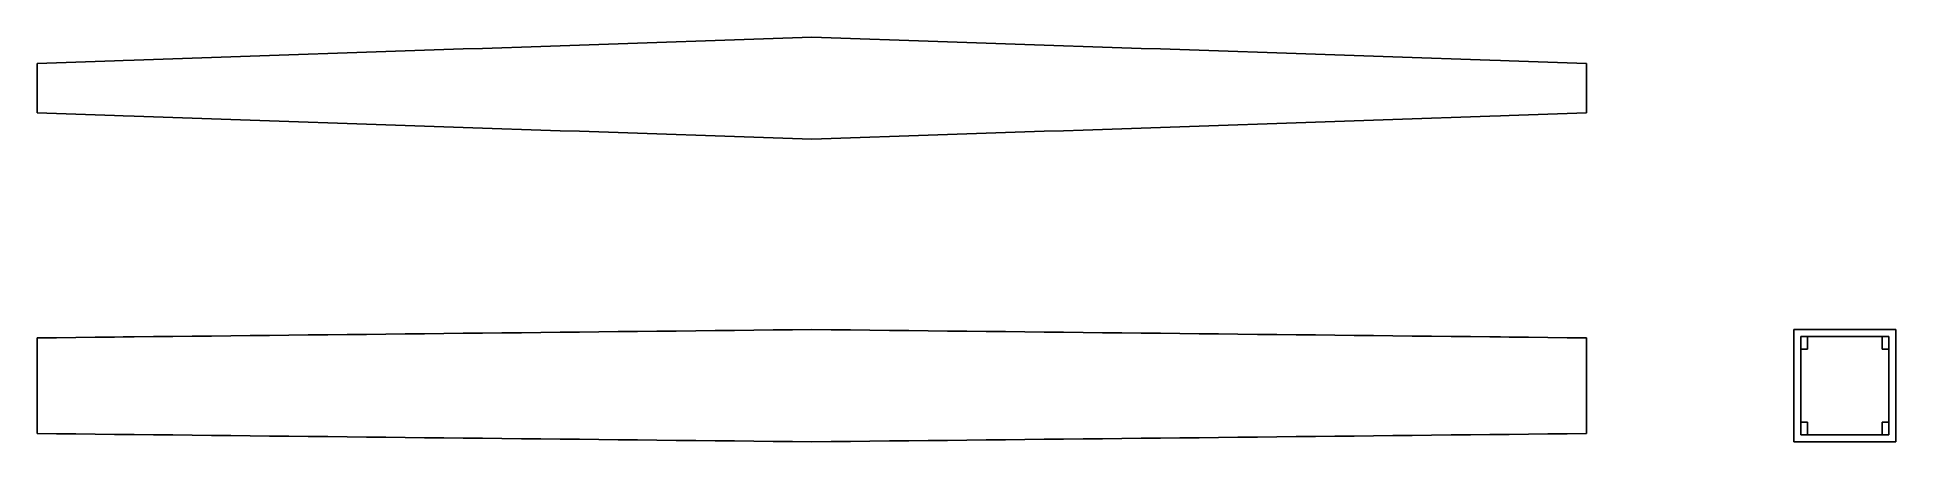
# Model space of a CAD drawing. Header units: inches. Extents: x 0 to 10.8, y -0.3 to 2.
import ezdxf

# ---------------------------------------------------------------- set-up
doc = ezdxf.new("R2010")
doc.units = ezdxf.units.IN

msp = doc.modelspace()

# ---------------------------------------------------------------- linework, layer by layer
at = {"layer": 'FRONT'}
for p, q in [((4.275, 0.32354), (4.3875, 0.324745)), ((4.3875, 0.324745), (4.5, 0.32595)), ((4.5, 0.32595), (4.6125, 0.324745)), ((4.6125, 0.324745), (4.725, 0.32354)), ((0, 0.277744), (0.1125, 0.278949)), ((0, 0.277744), (0, -0.277744)), ((0.1125, 0.278949), (0.225, 0.280154)), ((0.225, 0.280154), (0.3375, 0.281359)), ((0.3375, 0.281359), (0.45, 0.282564)), ((0.45, 0.282564), (0.5, 0.2831)), ((0.5, 0.2831), (0.5625, 0.28377)), ((0.5625, 0.28377), (0.675, 0.284975)), ((0.675, 0.284975), (0.7875, 0.28618)), ((0.7875, 0.28618), (0.9, 0.287385)), ((0.9, 0.287385), (1.0125, 0.28859)), ((1.0125, 0.28859), (1.125, 0.289795)), ((1.125, 0.289795), (1.2375, 0.291001)), ((1.2375, 0.291001), (1.35, 0.292206)), ((1.35, 0.292206), (1.4625, 0.293411)), ((1.4625, 0.293411), (1.575, 0.294616)), ((1.575, 0.294616), (1.6875, 0.295821)), ((1.6875, 0.295821), (1.8, 0.297026)), ((1.8, 0.297026), (1.9125, 0.298231)), ((1.9125, 0.298231), (2.025, 0.299437)), ((2.025, 0.299437), (2.1375, 0.300642)), ((2.1375, 0.300642), (2.25, 0.301847)), ((2.25, 0.301847), (2.3625, 0.303052)), ((2.3625, 0.303052), (2.475, 0.304257)), ((2.475, 0.304257), (2.5875, 0.305462)), ((2.5875, 0.305462), (2.7, 0.306667)), ((2.7, 0.306667), (2.8125, 0.307873)), ((2.8125, 0.307873), (2.925, 0.309078)), ((2.925, 0.309078), (3.0375, 0.310283)), ((3.0375, 0.310283), (3.15, 0.311488)), ((3.15, 0.311488), (3.2625, 0.312693)), ((3.2625, 0.312693), (3.375, 0.313898)), ((3.375, 0.313898), (3.4875, 0.315103)), ((3.4875, 0.315103), (3.6, 0.316309)), ((3.6, 0.316309), (3.7125, 0.317514)), ((3.7125, 0.317514), (3.825, 0.318719)), ((3.825, 0.318719), (3.9375, 0.319924)), ((3.9375, 0.319924), (4.05, 0.321129)), ((4.05, 0.321129), (4.1625, 0.322334)), ((4.1625, 0.322334), (4.275, 0.32354)), ((4.725, 0.32354), (4.8375, 0.322334)), ((4.8375, 0.322334), (4.95, 0.321129)), ((4.95, 0.321129), (5.0625, 0.319924)), ((5.0625, 0.319924), (5.175, 0.318719)), ((5.175, 0.318719), (5.2875, 0.317514)), ((5.2875, 0.317514), (5.4, 0.316309)), ((5.4, 0.316309), (5.5125, 0.315103)), ((5.5125, 0.315103), (5.625, 0.313898)), ((5.625, 0.313898), (5.7375, 0.312693)), ((5.7375, 0.312693), (5.85, 0.311488)), ((5.85, 0.311488), (5.9625, 0.310283)), ((5.9625, 0.310283), (6.075, 0.309078)), ((6.075, 0.309078), (6.1875, 0.307873)), ((6.1875, 0.307873), (6.3, 0.306667)), ((6.3, 0.306667), (6.4125, 0.305462)), ((6.4125, 0.305462), (6.525, 0.304257)), ((6.525, 0.304257), (6.6375, 0.303052)), ((6.6375, 0.303052), (6.75, 0.301847)), ((6.75, 0.301847), (6.8625, 0.300642)), ((6.8625, 0.300642), (6.975, 0.299437)), ((6.975, 0.299437), (7.0875, 0.298231)), ((7.0875, 0.298231), (7.2, 0.297026)), ((7.2, 0.297026), (7.3125, 0.295821)), ((7.3125, 0.295821), (7.425, 0.294616)), ((7.425, 0.294616), (7.5375, 0.293411)), ((7.5375, 0.293411), (7.65, 0.292206)), ((7.65, 0.292206), (7.7625, 0.291001)), ((7.7625, 0.291001), (7.875, 0.289795)), ((7.875, 0.289795), (7.9875, 0.28859)), ((7.9875, 0.28859), (8.1, 0.287385)), ((8.1, 0.287385), (8.2125, 0.28618)), ((8.2125, 0.28618), (8.325, 0.284975)), ((8.325, 0.284975), (8.4375, 0.28377)), ((8.4375, 0.28377), (8.5, 0.2831)), ((8.5, 0.2831), (8.55, 0.282564)), ((8.55, 0.282564), (8.6625, 0.281359)), ((8.6625, 0.281359), (8.775, 0.280154)), ((8.775, 0.280154), (8.8875, 0.278949)), ((8.8875, 0.278949), (9, 0.277744)), ((9, 0.277744), (9, -0.277744)), ((0, -0.277744), (0.1125, -0.278949)), ((0.1125, -0.278949), (0.225, -0.280154)), ((0.225, -0.280154), (0.3375, -0.281359)), ((0.3375, -0.281359), (0.45, -0.282564)), ((0.45, -0.282564), (0.5, -0.2831)), ((0.5, -0.2831), (0.5625, -0.28377)), ((0.5625, -0.28377), (0.675, -0.284975)), ((0.675, -0.284975), (0.7875, -0.28618)), ((0.7875, -0.28618), (0.9, -0.287385)), ((0.9, -0.287385), (1.0125, -0.28859)), ((1.0125, -0.28859), (1.125, -0.289795)), ((1.125, -0.289795), (1.2375, -0.291001)), ((1.2375, -0.291001), (1.35, -0.292206)), ((1.35, -0.292206), (1.4625, -0.293411)), ((1.4625, -0.293411), (1.575, -0.294616)), ((1.575, -0.294616), (1.6875, -0.295821)), ((1.6875, -0.295821), (1.8, -0.297026)), ((1.8, -0.297026), (1.9125, -0.298231)), ((1.9125, -0.298231), (2.025, -0.299437)), ((2.025, -0.299437), (2.1375, -0.300642)), ((2.1375, -0.300642), (2.25, -0.301847)), ((2.25, -0.301847), (2.3625, -0.303052)), ((2.3625, -0.303052), (2.475, -0.304257)), ((2.475, -0.304257), (2.5875, -0.305462)), ((2.5875, -0.305462), (2.7, -0.306667)), ((2.7, -0.306667), (2.8125, -0.307873)), ((2.8125, -0.307873), (2.925, -0.309078)), ((2.925, -0.309078), (3.0375, -0.310283)), ((3.0375, -0.310283), (3.15, -0.311488)), ((3.15, -0.311488), (3.2625, -0.312693)), ((3.2625, -0.312693), (3.375, -0.313898)), ((3.375, -0.313898), (3.4875, -0.315103)), ((3.4875, -0.315103), (3.6, -0.316309)), ((3.6, -0.316309), (3.7125, -0.317514)), ((3.7125, -0.317514), (3.825, -0.318719)), ((3.825, -0.318719), (3.9375, -0.319924)), ((3.9375, -0.319924), (4.05, -0.321129)), ((4.05, -0.321129), (4.1625, -0.322334)), ((4.1625, -0.322334), (4.275, -0.32354)), ((4.275, -0.32354), (4.3875, -0.324745)), ((4.6125, -0.324745), (4.725, -0.32354)), ((4.725, -0.32354), (4.8375, -0.322334)), ((4.8375, -0.322334), (4.95, -0.321129)), ((4.95, -0.321129), (5.0625, -0.319924)), ((5.0625, -0.319924), (5.175, -0.318719)), ((5.175, -0.318719), (5.2875, -0.317514)), ((5.2875, -0.317514), (5.4, -0.316309)), ((5.4, -0.316309), (5.5125, -0.315103)), ((5.5125, -0.315103), (5.625, -0.313898)), ((5.625, -0.313898), (5.7375, -0.312693)), ((5.7375, -0.312693), (5.85, -0.311488)), ((5.85, -0.311488), (5.9625, -0.310283)), ((5.9625, -0.310283), (6.075, -0.309078)), ((6.075, -0.309078), (6.1875, -0.307873)), ((6.1875, -0.307873), (6.3, -0.306667)), ((6.3, -0.306667), (6.4125, -0.305462)), ((6.4125, -0.305462), (6.525, -0.304257)), ((6.525, -0.304257), (6.6375, -0.303052)), ((6.6375, -0.303052), (6.75, -0.301847)), ((6.75, -0.301847), (6.8625, -0.300642)), ((6.8625, -0.300642), (6.975, -0.299437)), ((6.975, -0.299437), (7.0875, -0.298231)), ((7.0875, -0.298231), (7.2, -0.297026)), ((7.2, -0.297026), (7.3125, -0.295821)), ((7.3125, -0.295821), (7.425, -0.294616)), ((7.425, -0.294616), (7.5375, -0.293411)), ((7.5375, -0.293411), (7.65, -0.292206)), ((7.65, -0.292206), (7.7625, -0.291001)), ((7.7625, -0.291001), (7.875, -0.289795)), ((7.875, -0.289795), (7.9875, -0.28859)), ((7.9875, -0.28859), (8.1, -0.287385)), ((8.1, -0.287385), (8.2125, -0.28618)), ((8.2125, -0.28618), (8.325, -0.284975)), ((8.325, -0.284975), (8.4375, -0.28377)), ((8.4375, -0.28377), (8.5, -0.2831)), ((8.5, -0.2831), (8.55, -0.282564)), ((8.55, -0.282564), (8.6625, -0.281359)), ((8.6625, -0.281359), (8.775, -0.280154)), ((8.775, -0.280154), (8.8875, -0.278949)), ((8.8875, -0.278949), (9, -0.277744)), ((4.3875, -0.324745), (4.5, -0.32595)), ((4.5, -0.32595), (4.6125, -0.324745))]:
    msp.add_line(p, q, dxfattribs=at)
at = {"layer": 'SECTION'}
for p, q in [((10.796284, 0.32595), (10.203716, 0.32595)), ((10.203716, 0.32595), (10.203716, -0.32595)), ((10.796284, -0.32595), (10.796284, 0.32595)), ((10.756284, 0.28595), (10.243716, 0.28595)), ((10.243716, 0.28595), (10.243716, -0.28595)), ((10.283716, 0.28595), (10.243716, 0.28595)), ((10.243716, 0.28595), (10.243716, 0.211252)), ((10.283716, 0.211252), (10.283716, 0.28595)), ((10.756284, 0.28595), (10.716284, 0.28595)), ((10.716284, 0.28595), (10.716284, 0.211252)), ((10.756284, -0.28595), (10.756284, 0.28595)), ((10.756284, 0.211252), (10.756284, 0.28595)), ((10.243716, 0.211252), (10.283716, 0.211252)), ((10.716284, 0.211252), (10.756284, 0.211252)), ((10.283716, -0.211252), (10.243716, -0.211252)), ((10.243716, -0.211252), (10.243716, -0.28595)), ((10.283716, -0.28595), (10.283716, -0.211252)), ((10.756284, -0.211252), (10.716284, -0.211252)), ((10.716284, -0.211252), (10.716284, -0.28595)), ((10.756284, -0.28595), (10.756284, -0.211252)), ((10.243716, -0.28595), (10.756284, -0.28595)), ((10.243716, -0.28595), (10.283716, -0.28595)), ((10.716284, -0.28595), (10.756284, -0.28595)), ((10.203716, -0.32595), (10.796284, -0.32595))]:
    msp.add_line(p, q, dxfattribs=at)
at = {"layer": 'TOP'}
for p, q in [((2.025, 1.94027), (2.1375, 1.944082)), ((2.1375, 1.944082), (2.25, 1.947894)), ((2.25, 1.947894), (2.3625, 1.951706)), ((2.3625, 1.951706), (2.475, 1.955518)), ((2.475, 1.955518), (2.5875, 1.95933)), ((2.5875, 1.95933), (2.7, 1.963142)), ((2.7, 1.963142), (2.8125, 1.966954)), ((2.8125, 1.966954), (2.925, 1.970766)), ((2.925, 1.970766), (3.0375, 1.974578)), ((3.0375, 1.974578), (3.15, 1.97839)), ((3.15, 1.97839), (3.2625, 1.982202)), ((3.2625, 1.982202), (3.375, 1.986014)), ((3.375, 1.986014), (3.4875, 1.989826)), ((3.4875, 1.989826), (3.6, 1.993638)), ((3.6, 1.993638), (3.7125, 1.99745)), ((3.7125, 1.99745), (3.825, 2.001262)), ((3.825, 2.001262), (3.9375, 2.005074)), ((3.9375, 2.005074), (4.05, 2.008886)), ((4.05, 2.008886), (4.1625, 2.012698)), ((4.1625, 2.012698), (4.275, 2.01651)), ((4.275, 2.01651), (4.3875, 2.020322)), ((4.3875, 2.020322), (4.5, 2.024134)), ((4.5, 2.024134), (4.6125, 2.020322)), ((4.6125, 2.020322), (4.725, 2.01651)), ((4.725, 2.01651), (4.8375, 2.012698)), ((4.8375, 2.012698), (4.95, 2.008886)), ((4.95, 2.008886), (5.0625, 2.005074)), ((5.0625, 2.005074), (5.175, 2.001262)), ((5.175, 2.001262), (5.2875, 1.99745)), ((5.2875, 1.99745), (5.4, 1.993638)), ((5.4, 1.993638), (5.5125, 1.989826)), ((5.5125, 1.989826), (5.625, 1.986014)), ((5.625, 1.986014), (5.7375, 1.982202)), ((5.7375, 1.982202), (5.85, 1.97839)), ((5.85, 1.97839), (5.9625, 1.974578)), ((5.9625, 1.974578), (6.075, 1.970766)), ((6.075, 1.970766), (6.1875, 1.966954)), ((6.1875, 1.966954), (6.3, 1.963142)), ((6.3, 1.963142), (6.4125, 1.95933)), ((6.4125, 1.95933), (6.525, 1.955518)), ((6.525, 1.955518), (6.6375, 1.951706)), ((6.6375, 1.951706), (6.75, 1.947894)), ((6.75, 1.947894), (6.8625, 1.944082)), ((6.8625, 1.944082), (6.975, 1.94027)), ((0, 1.871654), (0.1125, 1.875466)), ((0, 1.871654), (0, 1.584045)), ((0.1125, 1.875466), (0.225, 1.879278)), ((0.225, 1.879278), (0.3375, 1.88309)), ((0.3375, 1.88309), (0.45, 1.886902)), ((0.45, 1.886902), (0.5, 1.888596)), ((0.5, 1.888596), (0.5625, 1.890714)), ((0.5625, 1.890714), (0.675, 1.894526)), ((0.675, 1.894526), (0.7875, 1.898338)), ((0.7875, 1.898338), (0.9, 1.90215)), ((0.9, 1.90215), (1.0125, 1.905962)), ((1.0125, 1.905962), (1.125, 1.909774)), ((1.125, 1.909774), (1.2375, 1.913586)), ((1.2375, 1.913586), (1.35, 1.917398)), ((1.35, 1.917398), (1.4625, 1.92121)), ((1.4625, 1.92121), (1.575, 1.925022)), ((1.575, 1.925022), (1.6875, 1.928834)), ((1.6875, 1.928834), (1.8, 1.932646)), ((1.8, 1.932646), (1.9125, 1.936458)), ((1.9125, 1.936458), (2.025, 1.94027)), ((6.975, 1.94027), (7.0875, 1.936458)), ((7.0875, 1.936458), (7.2, 1.932646)), ((7.2, 1.932646), (7.3125, 1.928834)), ((7.3125, 1.928834), (7.425, 1.925022)), ((7.425, 1.925022), (7.5375, 1.92121)), ((7.5375, 1.92121), (7.65, 1.917398)), ((7.65, 1.917398), (7.7625, 1.913586)), ((7.7625, 1.913586), (7.875, 1.909774)), ((7.875, 1.909774), (7.9875, 1.905962)), ((7.9875, 1.905962), (8.1, 1.90215)), ((8.1, 1.90215), (8.2125, 1.898338)), ((8.2125, 1.898338), (8.325, 1.894526)), ((8.325, 1.894526), (8.4375, 1.890714)), ((8.4375, 1.890714), (8.5, 1.888596)), ((8.5, 1.888596), (8.55, 1.886902)), ((8.55, 1.886902), (8.6625, 1.88309)), ((8.6625, 1.88309), (8.775, 1.879278)), ((8.775, 1.879278), (8.8875, 1.875466)), ((8.8875, 1.875466), (9, 1.871654)), ((9, 1.871654), (9, 1.584045)), ((0, 1.584045), (0.1125, 1.580233)), ((0.1125, 1.580233), (0.225, 1.576421)), ((0.225, 1.576421), (0.3375, 1.572609)), ((0.3375, 1.572609), (0.45, 1.568797)), ((0.45, 1.568797), (0.5, 1.567103)), ((0.5, 1.567103), (0.5625, 1.564985)), ((0.5625, 1.564985), (0.675, 1.561173)), ((0.675, 1.561173), (0.7875, 1.557361)), ((0.7875, 1.557361), (0.9, 1.553549)), ((0.9, 1.553549), (1.0125, 1.549737)), ((1.0125, 1.549737), (1.125, 1.545925)), ((1.125, 1.545925), (1.2375, 1.542113)), ((1.2375, 1.542113), (1.35, 1.538301)), ((1.35, 1.538301), (1.4625, 1.534489)), ((1.4625, 1.534489), (1.575, 1.530677)), ((1.575, 1.530677), (1.6875, 1.526865)), ((1.6875, 1.526865), (1.8, 1.523053)), ((1.8, 1.523053), (1.9125, 1.519241)), ((1.9125, 1.519241), (2.025, 1.515429)), ((2.025, 1.515429), (2.1375, 1.511617)), ((2.1375, 1.511617), (2.25, 1.507805)), ((6.75, 1.507805), (6.8625, 1.511617)), ((6.8625, 1.511617), (6.975, 1.515429)), ((6.975, 1.515429), (7.0875, 1.519241)), ((7.0875, 1.519241), (7.2, 1.523053)), ((7.2, 1.523053), (7.3125, 1.526865)), ((7.3125, 1.526865), (7.425, 1.530677)), ((7.425, 1.530677), (7.5375, 1.534489)), ((7.5375, 1.534489), (7.65, 1.538301)), ((7.65, 1.538301), (7.7625, 1.542113)), ((7.7625, 1.542113), (7.875, 1.545925)), ((7.875, 1.545925), (7.9875, 1.549737)), ((7.9875, 1.549737), (8.1, 1.553549)), ((8.1, 1.553549), (8.2125, 1.557361)), ((8.2125, 1.557361), (8.325, 1.561173)), ((8.325, 1.561173), (8.4375, 1.564985)), ((8.4375, 1.564985), (8.5, 1.567103)), ((8.5, 1.567103), (8.55, 1.568797)), ((8.55, 1.568797), (8.6625, 1.572609)), ((8.6625, 1.572609), (8.775, 1.576421)), ((8.775, 1.576421), (8.8875, 1.580233)), ((8.8875, 1.580233), (9, 1.584045)), ((2.25, 1.507805), (2.3625, 1.503993)), ((2.3625, 1.503993), (2.475, 1.500181)), ((2.475, 1.500181), (2.5875, 1.496369)), ((2.5875, 1.496369), (2.7, 1.492557)), ((2.7, 1.492557), (2.8125, 1.488745)), ((2.8125, 1.488745), (2.925, 1.484933)), ((2.925, 1.484933), (3.0375, 1.481121)), ((3.0375, 1.481121), (3.15, 1.477309)), ((3.15, 1.477309), (3.2625, 1.473497)), ((3.2625, 1.473497), (3.375, 1.469685)), ((3.375, 1.469685), (3.4875, 1.465873)), ((3.4875, 1.465873), (3.6, 1.462061)), ((3.6, 1.462061), (3.7125, 1.458249)), ((3.7125, 1.458249), (3.825, 1.454437)), ((3.825, 1.454437), (3.9375, 1.450625)), ((3.9375, 1.450625), (4.05, 1.446813)), ((4.05, 1.446813), (4.1625, 1.443001)), ((4.1625, 1.443001), (4.275, 1.439189)), ((4.275, 1.439189), (4.3875, 1.435377)), ((4.3875, 1.435377), (4.5, 1.431565)), ((4.5, 1.431565), (4.6125, 1.435377)), ((4.6125, 1.435377), (4.725, 1.439189)), ((4.725, 1.439189), (4.8375, 1.443001)), ((4.8375, 1.443001), (4.95, 1.446813)), ((4.95, 1.446813), (5.0625, 1.450625)), ((5.0625, 1.450625), (5.175, 1.454437)), ((5.175, 1.454437), (5.2875, 1.458249)), ((5.2875, 1.458249), (5.4, 1.462061)), ((5.4, 1.462061), (5.5125, 1.465873)), ((5.5125, 1.465873), (5.625, 1.469685)), ((5.625, 1.469685), (5.7375, 1.473497)), ((5.7375, 1.473497), (5.85, 1.477309)), ((5.85, 1.477309), (5.9625, 1.481121)), ((5.9625, 1.481121), (6.075, 1.484933)), ((6.075, 1.484933), (6.1875, 1.488745)), ((6.1875, 1.488745), (6.3, 1.492557)), ((6.3, 1.492557), (6.4125, 1.496369)), ((6.4125, 1.496369), (6.525, 1.500181)), ((6.525, 1.500181), (6.6375, 1.503993)), ((6.6375, 1.503993), (6.75, 1.507805))]:
    msp.add_line(p, q, dxfattribs=at)

doc.saveas('drawing.dxf')
